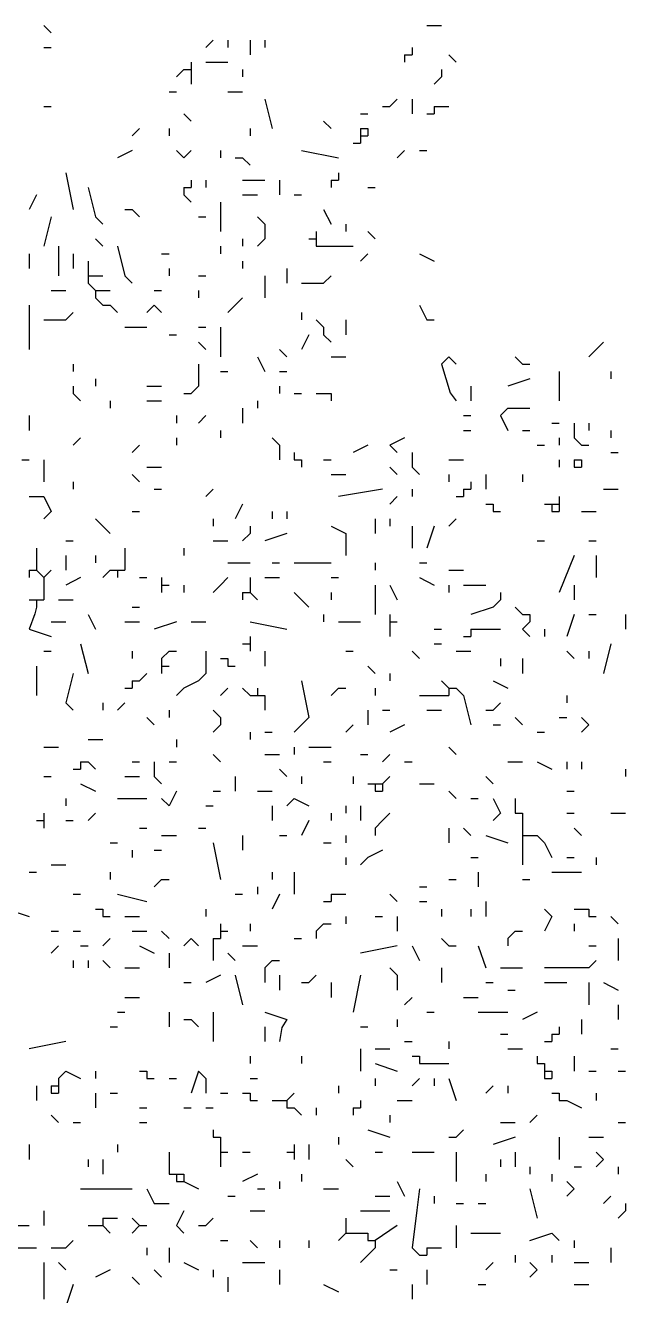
# Model space of a CAD drawing. Header units: inches. Extents: x 0 to 7.16, y 0 to 9.76.
# Drawn here: x 4.375 to 5.19, y 7.365 to 9.09 of the extents above; entities that cross this region are included whole.
import ezdxf

# ---------------------------------------------------------------- set-up
doc = ezdxf.new("R2010")
doc.units = ezdxf.units.IN
doc.header["$MEASUREMENT"] = 0

# ---------------------------------------------------------------- blocks, each defined once
blk = doc.blocks.new('drevoo')
at = {"linetype": 'Continuous'}
for points in [[(185.5502, -558.5201), (185.5602, -558.5301)], [(186.0702, -558.5201), (186.0902, -558.5201)], [(185.5502, -558.5501), (185.5602, -558.5501)], [(185.7802, -558.5401), (185.7702, -558.5501)], [(185.8002, -558.5401), (185.8002, -558.5501)], [(185.8302, -558.5401), (185.8302, -558.5601)], [(185.8502, -558.5401), (185.8502, -558.5501)], [(186.0502, -558.5501), (186.0502, -558.5601)], [(185.7502, -558.5701), (185.7502, -558.5801)], [(185.7702, -558.5701), (185.8002, -558.5701)], [(186.0402, -558.5601), (186.0402, -558.5701)], [(186.0402, -558.5601), (186.0502, -558.5601)], [(186.1002, -558.5601), (186.1102, -558.5701)], [(185.7402, -558.5801), (185.7302, -558.5901)], [(185.7402, -558.5801), (185.7502, -558.5801)], [(185.7502, -558.5801), (185.7502, -558.5901)], [(185.8202, -558.5801), (185.8202, -558.5901)], [(186.0902, -558.5801), (186.0902, -558.5901)], [(185.7502, -558.5901), (185.7502, -558.6001)], [(186.0902, -558.5901), (186.0802, -558.6001)], [(185.7202, -558.6101), (185.7302, -558.6101)], [(185.8002, -558.6101), (185.8202, -558.6101)], [(185.8502, -558.6201), (185.8602, -558.6601)], [(186.0302, -558.6201), (186.0202, -558.6301)], [(186.0502, -558.6201), (186.0502, -558.6401)], [(185.5502, -558.6301), (185.5602, -558.6301)], [(185.7402, -558.6401), (185.7502, -558.6501)], [(185.9802, -558.6401), (185.9902, -558.6401)], [(186.0102, -558.6301), (186.0202, -558.6301)], [(186.0702, -558.6401), (186.0802, -558.6401)], [(186.0802, -558.6301), (186.0802, -558.6401)], [(186.0802, -558.6301), (186.0902, -558.6301)], [(186.0902, -558.6301), (186.1002, -558.6301)], [(185.9302, -558.6501), (185.9402, -558.6601)], [(185.6802, -558.6601), (185.6702, -558.6701)], [(185.7202, -558.6601), (185.7202, -558.6701)], [(185.8302, -558.6601), (185.8302, -558.6701)], [(185.9802, -558.6601), (185.9802, -558.6701)], [(185.9802, -558.6601), (185.9902, -558.6601)], [(185.9802, -558.6701), (185.9802, -558.6801)], [(185.9802, -558.6701), (185.9902, -558.6701)], [(185.9902, -558.6601), (185.9902, -558.6701)], [(185.6702, -558.6901), (185.6502, -558.7001)], [(185.7302, -558.6901), (185.7402, -558.7001)], [(185.7502, -558.6901), (185.7402, -558.7001)], [(185.7902, -558.6901), (185.7902, -558.7001)], [(185.9002, -558.6901), (185.9502, -558.7001)], [(185.9702, -558.6801), (185.9802, -558.6801)], [(186.0402, -558.6901), (186.0302, -558.7001)], [(186.0602, -558.6901), (186.0702, -558.6901)], [(185.8102, -558.7001), (185.8202, -558.7001)], [(185.8202, -558.7001), (185.8302, -558.7101)], [(185.5802, -558.7201), (185.5902, -558.7701)], [(185.9502, -558.7201), (185.9502, -558.7301)], [(185.6102, -558.7401), (185.6202, -558.7801)], [(185.7402, -558.7401), (185.7402, -558.7501)], [(185.7402, -558.7401), (185.7502, -558.7401)], [(185.7502, -558.7301), (185.7502, -558.7401)], [(185.7702, -558.7301), (185.7702, -558.7401)], [(185.8202, -558.7301), (185.8502, -558.7301)], [(185.8702, -558.7301), (185.8702, -558.7501)], [(185.9402, -558.7301), (185.9402, -558.7401)], [(185.9402, -558.7301), (185.9502, -558.7301)], [(185.9902, -558.7401), (186.0002, -558.7401)], [(185.5402, -558.7501), (185.5302, -558.7701)], [(185.7402, -558.7501), (185.7502, -558.7601)], [(185.7902, -558.7601), (185.7902, -558.8001)], [(185.8202, -558.7501), (185.8402, -558.7501)], [(185.8902, -558.7501), (185.9002, -558.7501)], [(185.6602, -558.7701), (185.6702, -558.7701)], [(185.6702, -558.7701), (185.6802, -558.7801)], [(185.9302, -558.7701), (185.9402, -558.7901)], [(185.5602, -558.7801), (185.5502, -558.8201)], [(185.6202, -558.7801), (185.6302, -558.7901)], [(185.7602, -558.7801), (185.7702, -558.7801)], [(185.8402, -558.7801), (185.8502, -558.7901)], [(185.8502, -558.7901), (185.8502, -558.8101)], [(185.9602, -558.7901), (185.9602, -558.8001)], [(185.6202, -558.8101), (185.6302, -558.8201)], [(185.8202, -558.8101), (185.8202, -558.8201)], [(185.8502, -558.8101), (185.8402, -558.8201)], [(185.9102, -558.8101), (185.9202, -558.8101)], [(185.9202, -558.8001), (185.9202, -558.8101)], [(185.9202, -558.8101), (185.9202, -558.8201)], [(185.9902, -558.8001), (186.0002, -558.8101)], [(185.5302, -558.8301), (185.5302, -558.8501)], [(185.5702, -558.8201), (185.5702, -558.8601)], [(185.5902, -558.8301), (185.5902, -558.8501)], [(185.6502, -558.8201), (185.6602, -558.8601)], [(185.7102, -558.8301), (185.7202, -558.8301)], [(185.7902, -558.8201), (185.7902, -558.8301)], [(185.9202, -558.8201), (185.9302, -558.8201)], [(185.9302, -558.8201), (185.9702, -558.8201)], [(185.9902, -558.8301), (185.9802, -558.8401)], [(186.0602, -558.8301), (186.0802, -558.8401)], [(185.6102, -558.8401), (185.6102, -558.8501)], [(185.8202, -558.8401), (185.8202, -558.8501)], [(185.6102, -558.8501), (185.6102, -558.8601)], [(185.6102, -558.8601), (185.6102, -558.8701)], [(185.6102, -558.8601), (185.6202, -558.8601)], [(185.6202, -558.8601), (185.6302, -558.8601)], [(185.6602, -558.8601), (185.6702, -558.8701)], [(185.7202, -558.8501), (185.7202, -558.8601)], [(185.7602, -558.8601), (185.7702, -558.8601)], [(185.8502, -558.8601), (185.8502, -558.8901)], [(185.8802, -558.8501), (185.8802, -558.8701)], [(185.9402, -558.8601), (185.9302, -558.8701)], [(185.5602, -558.8801), (185.5802, -558.8801)], [(185.6102, -558.8701), (185.6202, -558.8801)], [(185.6202, -558.8801), (185.6202, -558.8901)], [(185.6202, -558.8801), (185.6302, -558.8801)], [(185.6302, -558.8801), (185.6402, -558.8801)], [(185.7002, -558.8801), (185.7102, -558.8801)], [(185.7602, -558.8801), (185.7602, -558.8901)], [(185.9002, -558.8701), (185.9302, -558.8701)], [(185.6202, -558.8901), (185.6302, -558.9001)], [(185.8202, -558.8901), (185.8002, -558.9101)], [(185.5302, -558.9001), (185.5302, -558.9601)], [(185.5902, -558.9101), (185.5802, -558.9201)], [(185.6302, -558.9001), (185.6402, -558.9001)], [(185.6402, -558.9001), (185.6502, -558.9101)], [(185.7002, -558.9001), (185.6902, -558.9101)], [(185.7002, -558.9001), (185.7102, -558.9101)], [(185.9002, -558.9101), (185.9002, -558.9201)], [(186.0602, -558.9001), (186.0702, -558.9201), (186.0802, -558.9201)], [(185.5502, -558.9201), (185.5802, -558.9201)], [(185.6602, -558.9301), (185.6902, -558.9301)], [(185.7602, -558.9301), (185.7702, -558.9301)], [(185.7902, -558.9301), (185.7902, -558.9701)], [(185.9202, -558.9201), (185.9302, -558.9301)], [(185.9302, -558.9301), (185.9302, -558.9401)], [(185.9602, -558.9201), (185.9602, -558.9401)], [(185.7202, -558.9401), (185.7302, -558.9401)], [(185.7602, -558.9501), (185.7702, -558.9601)], [(185.9102, -558.9401), (185.9002, -558.9601)], [(185.9302, -558.9401), (185.9402, -558.9501)], [(186.3102, -558.9501), (186.2902, -558.9701)], [(185.8702, -558.9601), (185.8802, -558.9701)], [(185.5902, -558.9801), (185.5902, -558.9901)], [(185.7602, -558.9801), (185.7602, -559.0101)], [(185.8402, -558.9701), (185.8502, -558.9901)], [(185.9402, -558.9701), (185.9602, -558.9701)], [(186.1102, -558.9801), (186.1002, -558.9701), (186.0902, -558.9801), (186.1022, -559.0191), (186.1102, -559.0301)], [(186.1902, -558.9701), (186.2002, -558.9801)], [(186.2002, -558.9801), (186.2102, -558.9801)], [(185.6202, -559.0001), (185.6202, -559.0101)], [(185.7902, -558.9901), (185.8002, -558.9901)], [(185.8702, -558.9901), (185.8802, -558.9901)], [(186.2102, -559.0001), (186.1802, -559.0101)], [(186.2502, -558.9901), (186.2502, -559.0301)], [(186.3202, -558.9901), (186.3202, -559.0001)], [(185.5902, -559.0101), (185.5902, -559.0201)], [(185.5902, -559.0201), (185.6002, -559.0301)], [(185.6902, -559.0101), (185.7102, -559.0101)], [(185.7402, -559.0201), (185.7502, -559.0201)], [(185.7602, -559.0101), (185.7502, -559.0201)], [(185.8702, -559.0101), (185.8702, -559.0201)], [(185.8902, -559.0201), (185.9002, -559.0201)], [(185.9202, -559.0201), (185.9302, -559.0201)], [(185.9302, -559.0201), (185.9402, -559.0201)], [(185.9402, -559.0201), (185.9402, -559.0301)], [(186.1302, -559.0101), (186.1302, -559.0301)], [(185.6402, -559.0301), (185.6402, -559.0401)], [(185.6902, -559.0301), (185.7102, -559.0301)], [(185.8402, -559.0301), (185.8402, -559.0401)], [(185.5302, -559.0501), (185.5302, -559.0701)], [(185.7302, -559.0501), (185.7302, -559.0601)], [(185.7702, -559.0501), (185.7602, -559.0601)], [(185.8202, -559.0401), (185.8202, -559.0601)], [(186.1202, -559.0501), (186.1302, -559.0501)], [(186.1802, -559.0401), (186.1702, -559.0501)], [(186.1702, -559.0501), (186.1802, -559.0701)], [(186.1802, -559.0401), (186.2102, -559.0401)], [(185.7902, -559.0701), (185.7902, -559.0801)], [(186.1202, -559.0701), (186.1302, -559.0701)], [(186.2002, -559.0701), (186.2102, -559.0701)], [(186.2402, -559.0601), (186.2502, -559.0601)], [(186.2702, -559.0601), (186.2702, -559.0801)], [(186.2902, -559.0601), (186.2902, -559.0701)], [(186.3202, -559.0701), (186.3202, -559.0801)], [(185.6002, -559.0801), (185.5902, -559.0901)], [(185.7302, -559.0801), (185.7302, -559.0901)], [(185.8602, -559.0801), (185.8702, -559.0901)], [(186.0402, -559.0801), (186.0202, -559.0901), (186.0302, -559.1001)], [(186.2502, -559.0801), (186.2502, -559.0901)], [(186.2702, -559.0801), (186.2802, -559.0901)], [(185.6802, -559.0901), (185.6702, -559.1001)], [(185.8702, -559.0901), (185.8702, -559.1101)], [(185.8902, -559.1001), (185.8902, -559.1101)], [(185.9902, -559.0901), (185.9702, -559.1001)], [(186.0502, -559.1001), (186.0502, -559.1201)], [(186.2202, -559.0901), (186.2302, -559.0901)], [(186.2802, -559.0901), (186.2902, -559.0901)], [(186.3202, -559.1001), (186.3302, -559.1001)], [(185.5202, -559.1101), (185.5302, -559.1101)], [(185.5502, -559.1101), (185.5502, -559.1401)], [(185.6902, -559.1201), (185.7102, -559.1201)], [(185.8902, -559.1101), (185.9002, -559.1101)], [(185.9002, -559.1101), (185.9002, -559.1201)], [(185.9302, -559.1101), (185.9402, -559.1101)], [(186.0202, -559.1201), (186.0302, -559.1301)], [(186.0502, -559.1201), (186.0602, -559.1301)], [(186.1002, -559.1101), (186.1202, -559.1101)], [(186.2502, -559.1101), (186.2502, -559.1201)], [(186.2702, -559.1101), (186.2702, -559.1201)], [(186.2702, -559.1101), (186.2802, -559.1101)], [(186.2702, -559.1201), (186.2802, -559.1201)], [(186.2802, -559.1101), (186.2802, -559.1201)], [(185.5902, -559.1401), (185.5902, -559.1501)], [(185.6702, -559.1301), (185.6802, -559.1401)], [(185.9402, -559.1301), (185.9602, -559.1301)], [(186.1002, -559.1301), (186.1002, -559.1401)], [(186.1302, -559.1401), (186.1302, -559.1501)], [(186.1502, -559.1301), (186.1502, -559.1501)], [(186.2002, -559.1301), (186.2002, -559.1401)], [(185.7002, -559.1501), (185.7102, -559.1501)], [(185.7802, -559.1501), (185.7702, -559.1601)], [(186.0102, -559.1501), (185.9502, -559.1601)], [(186.0502, -559.1501), (186.0502, -559.1601)], [(186.1202, -559.1501), (186.1202, -559.1601)], [(186.1202, -559.1501), (186.1302, -559.1501)], [(186.3102, -559.1501), (186.3302, -559.1501)], [(185.5302, -559.1601), (185.5502, -559.1601), (185.5602, -559.1801), (185.5502, -559.1901)], [(185.8202, -559.1701), (185.8102, -559.1901)], [(186.0302, -559.1601), (186.0202, -559.1701)], [(186.1102, -559.1601), (186.1202, -559.1601)], [(186.1502, -559.1701), (186.1602, -559.1701)], [(186.1602, -559.1701), (186.1602, -559.1801)], [(186.2302, -559.1701), (186.2402, -559.1701)], [(186.2402, -559.1701), (186.2402, -559.1801)], [(186.2402, -559.1701), (186.2502, -559.1701)], [(186.2502, -559.1601), (186.2502, -559.1701)], [(186.2502, -559.1701), (186.2502, -559.1801)], [(185.6202, -559.1901), (185.6302, -559.2001)], [(185.6702, -559.1801), (185.6802, -559.1801)], [(185.7802, -559.1901), (185.7802, -559.2001)], [(185.8602, -559.1801), (185.8602, -559.1901)], [(185.8802, -559.1801), (185.8802, -559.1901)], [(186.0002, -559.1901), (186.0002, -559.2101)], [(186.0202, -559.1901), (186.0202, -559.2001)], [(186.1102, -559.1901), (186.1002, -559.2001)], [(186.1602, -559.1801), (186.1702, -559.1801)], [(186.2402, -559.1801), (186.2502, -559.1801)], [(186.2802, -559.1801), (186.3002, -559.1801)], [(185.6302, -559.2001), (185.6402, -559.2101)], [(185.8302, -559.2101), (185.8202, -559.2201)], [(185.8302, -559.2001), (185.8302, -559.2101)], [(185.8802, -559.2101), (185.8502, -559.2201)], [(185.9402, -559.2001), (185.9602, -559.2101), (185.9602, -559.2401)], [(186.0502, -559.2001), (186.0502, -559.2301)], [(186.0802, -559.2001), (186.0702, -559.2301)], [(185.5802, -559.2201), (185.5902, -559.2201)], [(185.7802, -559.2201), (185.8002, -559.2201)], [(186.2202, -559.2201), (186.2302, -559.2201)], [(186.2902, -559.2201), (186.3002, -559.2201)], [(185.5402, -559.2301), (185.5402, -559.2501)], [(185.5802, -559.2401), (185.5802, -559.2601)], [(185.6202, -559.2401), (185.6202, -559.2501)], [(185.6602, -559.2301), (185.6602, -559.2501)], [(185.7402, -559.2301), (185.7402, -559.2401)], [(186.2702, -559.2401), (186.2502, -559.2901)], [(186.3002, -559.2401), (186.3002, -559.2701)], [(185.5302, -559.2601), (185.5302, -559.2701)], [(185.5302, -559.2601), (185.5402, -559.2601)], [(185.5402, -559.2501), (185.5402, -559.2601)], [(185.5402, -559.2601), (185.5502, -559.2701)], [(185.5602, -559.2601), (185.5502, -559.2701)], [(185.6402, -559.2601), (185.6302, -559.2701)], [(185.6402, -559.2601), (185.6502, -559.2601)], [(185.6502, -559.2601), (185.6502, -559.2701)], [(185.6502, -559.2601), (185.6602, -559.2601)], [(185.6602, -559.2501), (185.6602, -559.2601)], [(185.8002, -559.2501), (185.8302, -559.2501)], [(185.8602, -559.2501), (185.8702, -559.2501)], [(185.8902, -559.2501), (185.9402, -559.2501)], [(186.0002, -559.2501), (186.0002, -559.2601)], [(186.0602, -559.2501), (186.0702, -559.2501)], [(186.1002, -559.2601), (186.1202, -559.2601)], [(185.5502, -559.2701), (185.5502, -559.2901)], [(185.6002, -559.2701), (185.5802, -559.2801)], [(185.6802, -559.2701), (185.6902, -559.2701)], [(185.7102, -559.2701), (185.7102, -559.2801)], [(185.8002, -559.2701), (185.7902, -559.2801)], [(185.8302, -559.2701), (185.8302, -559.2801)], [(185.8502, -559.2701), (185.8702, -559.2701)], [(185.9402, -559.2701), (185.9502, -559.2701)], [(186.0602, -559.2701), (186.0802, -559.2801)], [(185.5502, -559.2901), (185.5502, -559.3001)], [(185.7102, -559.2801), (185.7102, -559.2901)], [(185.7102, -559.2801), (185.7202, -559.2801)], [(185.7402, -559.2801), (185.7402, -559.2901)], [(185.7902, -559.2801), (185.7802, -559.2901)], [(185.8202, -559.2901), (185.8202, -559.3001)], [(185.8202, -559.2901), (185.8302, -559.2901)], [(185.8302, -559.2801), (185.8302, -559.2901)], [(185.8302, -559.2901), (185.8402, -559.3001)], [(185.8902, -559.2901), (185.9002, -559.3001)], [(185.9402, -559.2901), (185.9402, -559.3001)], [(186.0002, -559.2801), (186.0002, -559.3201)], [(186.0202, -559.2801), (186.0302, -559.3001)], [(186.1002, -559.2801), (186.1002, -559.2901)], [(186.1202, -559.2801), (186.1502, -559.2801)], [(186.1702, -559.2901), (186.1702, -559.3001)], [(186.2702, -559.2801), (186.2702, -559.3001)], [(185.5302, -559.3001), (185.5402, -559.3001)], [(185.5402, -559.3101), (185.5382, -559.3191), (185.5302, -559.3401), (185.5602, -559.3501)], [(185.5402, -559.3001), (185.5402, -559.3101)], [(185.5402, -559.3001), (185.5502, -559.3001)], [(185.5702, -559.3001), (185.5902, -559.3001)], [(185.6702, -559.3101), (185.6802, -559.3101)], [(185.9002, -559.3001), (185.9102, -559.3101)], [(186.1602, -559.3101), (186.1302, -559.3201)], [(186.1702, -559.3001), (186.1602, -559.3101)], [(186.1902, -559.3101), (186.2002, -559.3201)], [(185.5602, -559.3301), (185.5802, -559.3301)], [(185.6102, -559.3201), (185.6202, -559.3401)], [(185.6602, -559.3301), (185.6802, -559.3301)], [(185.7302, -559.3301), (185.7002, -559.3401)], [(185.7502, -559.3301), (185.7702, -559.3301)], [(185.8302, -559.3301), (185.8802, -559.3401)], [(185.9302, -559.3201), (185.9302, -559.3301)], [(185.9502, -559.3301), (185.9802, -559.3301)], [(186.0202, -559.3201), (186.0202, -559.3301)], [(186.0202, -559.3301), (186.0202, -559.3401)], [(186.0202, -559.3301), (186.0302, -559.3301)], [(186.2002, -559.3201), (186.2102, -559.3201)], [(186.2102, -559.3301), (186.2002, -559.3401)], [(186.2102, -559.3201), (186.2102, -559.3301)], [(186.2702, -559.3201), (186.2602, -559.3501)], [(186.2902, -559.3201), (186.3002, -559.3201)], [(186.3402, -559.3201), (186.3402, -559.3401)], [(186.0202, -559.3401), (186.0202, -559.3501)], [(186.0802, -559.3401), (186.0902, -559.3401)], [(186.1302, -559.3401), (186.1302, -559.3501)], [(186.1302, -559.3401), (186.1402, -559.3401)], [(186.1402, -559.3401), (186.1702, -559.3401)], [(186.2002, -559.3401), (186.2102, -559.3501)], [(186.2302, -559.3401), (186.2302, -559.3501)], [(185.6002, -559.3601), (185.6102, -559.4001)], [(185.8202, -559.3601), (185.8302, -559.3601)], [(185.8302, -559.3501), (185.8302, -559.3601)], [(185.8302, -559.3601), (185.8302, -559.3701)], [(186.0802, -559.3601), (186.0902, -559.3601)], [(186.1202, -559.3501), (186.1302, -559.3501)], [(186.3202, -559.3601), (186.3102, -559.4001)], [(185.5502, -559.3701), (185.5602, -559.3701)], [(185.6702, -559.3701), (185.6702, -559.3801)], [(185.7202, -559.3701), (185.7102, -559.3801)], [(185.7102, -559.3801), (185.7102, -559.3901)], [(185.7202, -559.3701), (185.7302, -559.3701)], [(185.7702, -559.3701), (185.7702, -559.4001)], [(185.7902, -559.3801), (185.8002, -559.3801)], [(185.8002, -559.3801), (185.8002, -559.3901)], [(185.8502, -559.3701), (185.8502, -559.3901)], [(185.9602, -559.3701), (185.9702, -559.3701)], [(186.0502, -559.3701), (186.0602, -559.3801)], [(186.1102, -559.3701), (186.1302, -559.3701)], [(186.1702, -559.3801), (186.1702, -559.3901)], [(186.2002, -559.3801), (186.2002, -559.4001)], [(186.2602, -559.3701), (186.2702, -559.3801)], [(186.2902, -559.3701), (186.2902, -559.3801)], [(185.5402, -559.3901), (185.5402, -559.4301)], [(185.5902, -559.4001), (185.5802, -559.4401)], [(185.6902, -559.4001), (185.6802, -559.4101)], [(185.7102, -559.3901), (185.7102, -559.4001)], [(185.7102, -559.3901), (185.7202, -559.3901)], [(185.7702, -559.4001), (185.7602, -559.4101)], [(185.8002, -559.3901), (185.8102, -559.3901)], [(185.9902, -559.3901), (186.0002, -559.4001)], [(186.0202, -559.4001), (186.0202, -559.4101)], [(185.6702, -559.4101), (185.6702, -559.4201)], [(185.6702, -559.4101), (185.6802, -559.4101)], [(185.7602, -559.4101), (185.7402, -559.4201)], [(185.9002, -559.4101), (185.9102, -559.4601), (185.8902, -559.4801)], [(186.0902, -559.4101), (186.1002, -559.4201)], [(186.1602, -559.4101), (186.1802, -559.4201)], [(185.6602, -559.4201), (185.6702, -559.4201)], [(185.7402, -559.4201), (185.7302, -559.4301)], [(185.8002, -559.4201), (185.7902, -559.4301)], [(185.8202, -559.4201), (185.8302, -559.4301)], [(185.8302, -559.4301), (185.8402, -559.4301)], [(185.8402, -559.4201), (185.8402, -559.4301)], [(185.8402, -559.4301), (185.8502, -559.4301)], [(185.8502, -559.4301), (185.8502, -559.4401)], [(185.9502, -559.4201), (185.9402, -559.4301)], [(185.9502, -559.4201), (185.9602, -559.4201)], [(186.0002, -559.4201), (186.0002, -559.4301)], [(186.0602, -559.4301), (186.0902, -559.4301)], [(186.0902, -559.4301), (186.1002, -559.4301)], [(186.1002, -559.4201), (186.1002, -559.4301)], [(186.1002, -559.4201), (186.1102, -559.4201)], [(186.1102, -559.4201), (186.1202, -559.4301)], [(186.1202, -559.4301), (186.1302, -559.4701)], [(186.2602, -559.4301), (186.2602, -559.4401)], [(185.5802, -559.4401), (185.5902, -559.4501)], [(185.6302, -559.4401), (185.6302, -559.4501)], [(185.6602, -559.4401), (185.6502, -559.4501)], [(185.7202, -559.4501), (185.7202, -559.4601)], [(185.7802, -559.4501), (185.7902, -559.4601)], [(185.8502, -559.4401), (185.8502, -559.4501)], [(185.9902, -559.4501), (185.9902, -559.4701)], [(186.0102, -559.4501), (186.0202, -559.4501)], [(186.0702, -559.4501), (186.0902, -559.4501)], [(186.1502, -559.4501), (186.1602, -559.4501)], [(186.1702, -559.4401), (186.1602, -559.4501)], [(185.6902, -559.4601), (185.7002, -559.4701)], [(185.7902, -559.4601), (185.7902, -559.4701)], [(186.1902, -559.4601), (186.2002, -559.4701)], [(186.2502, -559.4601), (186.2602, -559.4601)], [(186.2802, -559.4601), (186.2902, -559.4701), (186.2802, -559.4801)], [(185.7902, -559.4701), (185.7802, -559.4801)], [(185.8302, -559.4801), (185.8302, -559.4901)], [(185.8502, -559.4801), (185.8602, -559.4801)], [(185.9702, -559.4701), (185.9602, -559.4801)], [(186.0402, -559.4701), (186.0202, -559.4801)], [(186.1602, -559.4701), (186.1702, -559.4701)], [(186.2202, -559.4801), (186.2302, -559.4801)], [(185.5502, -559.5001), (185.5702, -559.5001)], [(185.6102, -559.4901), (185.6302, -559.4901)], [(185.7302, -559.4901), (185.7302, -559.5001)], [(185.8902, -559.5001), (185.8902, -559.5101)], [(185.9102, -559.5001), (185.9402, -559.5001)], [(186.1002, -559.5001), (186.1102, -559.5101)], [(185.6002, -559.5201), (185.6002, -559.5301)], [(185.6002, -559.5201), (185.6102, -559.5201)], [(185.6102, -559.5201), (185.6202, -559.5301)], [(185.6702, -559.5201), (185.6802, -559.5201)], [(185.7002, -559.5201), (185.7002, -559.5401)], [(185.7202, -559.5201), (185.7302, -559.5201)], [(185.7802, -559.5101), (185.7902, -559.5201)], [(185.8502, -559.5101), (185.8702, -559.5101)], [(185.9302, -559.5201), (185.9402, -559.5201)], [(185.9802, -559.5101), (185.9902, -559.5101)], [(186.0202, -559.5101), (186.0102, -559.5201)], [(186.0402, -559.5201), (186.0502, -559.5201)], [(186.1802, -559.5201), (186.2002, -559.5201)], [(186.2202, -559.5201), (186.2402, -559.5301)], [(186.2602, -559.5201), (186.2602, -559.5301)], [(186.2802, -559.5201), (186.2802, -559.5301)], [(185.5902, -559.5301), (185.6002, -559.5301)], [(185.8702, -559.5301), (185.8802, -559.5401)], [(186.3402, -559.5301), (186.3402, -559.5401)], [(185.5502, -559.5401), (185.5602, -559.5401)], [(185.6002, -559.5501), (185.6202, -559.5601)], [(185.6602, -559.5401), (185.6802, -559.5401)], [(185.7002, -559.5401), (185.7102, -559.5501)], [(185.8102, -559.5401), (185.8102, -559.5601)], [(185.9002, -559.5401), (185.9002, -559.5501)], [(185.9702, -559.5401), (185.9702, -559.5501)], [(185.9902, -559.5501), (186.0002, -559.5501)], [(186.0002, -559.5501), (186.0002, -559.5601)], [(186.0002, -559.5501), (186.0102, -559.5501)], [(186.0202, -559.5401), (186.0102, -559.5501)], [(186.0102, -559.5501), (186.0102, -559.5601)], [(186.0602, -559.5501), (186.0802, -559.5501)], [(186.1502, -559.5401), (186.1602, -559.5501)], [(185.5802, -559.5701), (185.5802, -559.5801)], [(185.6502, -559.5701), (185.6902, -559.5701)], [(185.7302, -559.5601), (185.7202, -559.5801), (185.7102, -559.5701)], [(185.7802, -559.5601), (185.7902, -559.5601)], [(185.8402, -559.5601), (185.8602, -559.5601)], [(185.8902, -559.5701), (185.8802, -559.5801)], [(185.8902, -559.5701), (185.9102, -559.5801)], [(186.0002, -559.5601), (186.0102, -559.5601)], [(186.1002, -559.5601), (186.1102, -559.5701)], [(186.1302, -559.5701), (186.1402, -559.5701)], [(186.1602, -559.5701), (186.1702, -559.5901)], [(186.1902, -559.5701), (186.1902, -559.5801)], [(186.2602, -559.5601), (186.2702, -559.5601)], [(185.7702, -559.5801), (185.7802, -559.5801)], [(185.8602, -559.5801), (185.8602, -559.6001)], [(185.9602, -559.5801), (185.9602, -559.5901)], [(185.9802, -559.5801), (185.9802, -559.6001)], [(186.1902, -559.5801), (186.1902, -559.5901)], [(185.5402, -559.6001), (185.5502, -559.6001)], [(185.5502, -559.5901), (185.5502, -559.6001)], [(185.5502, -559.6001), (185.5502, -559.6101)], [(185.5802, -559.6001), (185.5902, -559.6001)], [(185.6202, -559.5901), (185.6102, -559.6001)], [(185.9102, -559.6001), (185.9002, -559.6201)], [(185.9402, -559.5901), (185.9402, -559.6001)], [(186.0102, -559.6001), (186.0002, -559.6101)], [(186.0202, -559.5901), (186.0102, -559.6001)], [(186.1702, -559.5901), (186.1602, -559.6001)], [(186.1902, -559.5901), (186.2002, -559.5901)], [(186.2002, -559.5901), (186.2002, -559.6001)], [(186.2002, -559.6001), (186.2002, -559.6101)], [(186.2602, -559.5901), (186.2702, -559.5901)], [(186.3202, -559.5901), (186.3402, -559.5901)], [(185.6802, -559.6101), (185.6902, -559.6101)], [(185.7102, -559.6201), (185.7302, -559.6201)], [(185.7602, -559.6101), (185.7702, -559.6101)], [(185.8202, -559.6201), (185.8202, -559.6401)], [(185.8702, -559.6201), (185.8802, -559.6201)], [(185.9602, -559.6201), (185.9602, -559.6301)], [(186.0002, -559.6101), (186.0002, -559.6201)], [(186.1002, -559.6101), (186.1002, -559.6301)], [(186.1202, -559.6101), (186.1302, -559.6201)], [(186.1502, -559.6201), (186.1802, -559.6301)], [(186.2002, -559.6101), (186.2002, -559.6201)], [(186.2002, -559.6201), (186.2002, -559.6301)], [(186.2002, -559.6201), (186.2102, -559.6201)], [(186.2102, -559.6201), (186.2202, -559.6201)], [(186.2202, -559.6201), (186.2302, -559.6301)], [(186.2702, -559.6101), (186.2802, -559.6201)], [(185.6402, -559.6301), (185.6502, -559.6301)], [(185.6702, -559.6401), (185.6702, -559.6501)], [(185.7002, -559.6401), (185.7102, -559.6401)], [(185.7802, -559.6301), (185.7902, -559.6801)], [(185.9302, -559.6301), (185.9402, -559.6301)], [(186.0102, -559.6401), (185.9902, -559.6501)], [(186.2002, -559.6301), (186.2002, -559.6601)], [(186.2302, -559.6301), (186.2402, -559.6501)], [(185.9602, -559.6501), (185.9602, -559.6601)], [(185.9902, -559.6501), (185.9802, -559.6601)], [(186.1302, -559.6501), (186.1402, -559.6501)], [(186.2602, -559.6501), (186.2702, -559.6501)], [(186.3002, -559.6501), (186.3002, -559.6601)], [(185.5302, -559.6701), (185.5402, -559.6701)], [(185.5602, -559.6601), (185.5802, -559.6601)], [(185.6402, -559.6701), (185.6402, -559.6801)], [(185.8602, -559.6701), (185.8602, -559.6801)], [(185.8902, -559.6701), (185.8902, -559.7001)], [(186.1402, -559.6701), (186.1402, -559.6901)], [(186.2402, -559.6701), (186.2802, -559.6701)], [(185.7102, -559.6801), (185.7002, -559.6901)], [(185.7102, -559.6801), (185.7202, -559.6801)], [(185.8402, -559.6901), (185.8402, -559.7001)], [(186.0602, -559.6901), (186.0702, -559.6901)], [(186.1002, -559.6801), (186.1102, -559.6801)], [(186.2002, -559.6801), (186.2102, -559.6801)], [(185.5902, -559.7001), (185.6002, -559.7001)], [(185.6502, -559.7001), (185.6902, -559.7101)], [(185.8102, -559.7001), (185.8202, -559.7001)], [(185.8702, -559.7001), (185.8602, -559.7201)], [(185.9302, -559.7101), (185.9402, -559.7101)], [(185.9402, -559.7001), (185.9402, -559.7101)], [(185.9402, -559.7001), (185.9502, -559.7001)], [(185.9502, -559.7001), (185.9602, -559.7001)], [(186.0202, -559.7001), (186.0302, -559.7101)], [(186.0602, -559.7101), (186.0702, -559.7101)], [(186.1502, -559.7101), (186.1502, -559.7301)], [(185.5002, -559.7201), (185.5302, -559.7301)], [(185.6202, -559.7201), (185.6302, -559.7201)], [(185.6302, -559.7201), (185.6302, -559.7301)], [(185.7702, -559.7201), (185.7702, -559.7301)], [(186.0902, -559.7201), (186.0902, -559.7301)], [(186.1302, -559.7201), (186.1302, -559.7301)], [(186.2302, -559.7201), (186.2402, -559.7301)], [(186.2702, -559.7201), (186.2802, -559.7201)], [(186.2802, -559.7201), (186.2902, -559.7201)], [(186.2902, -559.7201), (186.2902, -559.7301)], [(185.6302, -559.7301), (185.6402, -559.7301)], [(185.6602, -559.7301), (185.6802, -559.7301)], [(185.7902, -559.7401), (185.7902, -559.7501)], [(185.8302, -559.7401), (185.8302, -559.7501)], [(185.9302, -559.7401), (185.9202, -559.7501)], [(185.9302, -559.7401), (185.9402, -559.7401)], [(185.9602, -559.7301), (185.9602, -559.7401)], [(186.0002, -559.7301), (186.0102, -559.7301)], [(186.0302, -559.7301), (186.0302, -559.7501)], [(186.2402, -559.7301), (186.2302, -559.7501)], [(186.2702, -559.7401), (186.2702, -559.7501)], [(186.2902, -559.7301), (186.3002, -559.7301)], [(186.3202, -559.7301), (186.3302, -559.7401)], [(185.5602, -559.7501), (185.5702, -559.7501)], [(185.5902, -559.7501), (185.6002, -559.7501)], [(185.6402, -559.7601), (185.6302, -559.7701)], [(185.6702, -559.7501), (185.6902, -559.7501)], [(185.7102, -559.7501), (185.7202, -559.7601)], [(185.7402, -559.7701), (185.7502, -559.7601), (185.7602, -559.7701)], [(185.7802, -559.7601), (185.7802, -559.7701)], [(185.7802, -559.7601), (185.7902, -559.7601)], [(185.7902, -559.7501), (185.7902, -559.7601)], [(185.7902, -559.7501), (185.8002, -559.7501)], [(185.8902, -559.7601), (185.9002, -559.7601)], [(185.9202, -559.7501), (185.9202, -559.7601)], [(186.0902, -559.7601), (186.1002, -559.7701)], [(186.1902, -559.7501), (186.1802, -559.7601)], [(186.1802, -559.7601), (186.1802, -559.7701)], [(186.1902, -559.7501), (186.2002, -559.7501)], [(186.3302, -559.7601), (186.3302, -559.7901)], [(185.5702, -559.7701), (185.5602, -559.7801)], [(185.6002, -559.7701), (185.6102, -559.7701)], [(185.6802, -559.7701), (185.7002, -559.7801)], [(185.7802, -559.7701), (185.7802, -559.7901)], [(185.8202, -559.7701), (185.8402, -559.7701)], [(186.0302, -559.7701), (185.9802, -559.7801)], [(186.0502, -559.7701), (186.0602, -559.7901)], [(186.1002, -559.7701), (186.1102, -559.7701)], [(186.1402, -559.7701), (186.1502, -559.8001)], [(186.2902, -559.7701), (186.3002, -559.7701)], [(185.5902, -559.7901), (185.5902, -559.8001)], [(185.6102, -559.7901), (185.6102, -559.8001)], [(185.6302, -559.7901), (185.6402, -559.8001)], [(185.7202, -559.7801), (185.7202, -559.8001)], [(185.8002, -559.7801), (185.8102, -559.7901)], [(185.8602, -559.7901), (185.8502, -559.8001)], [(185.8602, -559.7901), (185.8702, -559.7901)], [(186.3002, -559.7901), (186.2902, -559.8001), (186.2302, -559.8001)], [(185.6602, -559.8001), (185.6802, -559.8001)], [(185.7902, -559.8101), (185.7702, -559.8201)], [(185.8102, -559.8101), (185.8202, -559.8501)], [(185.8502, -559.8001), (185.8502, -559.8201)], [(185.8702, -559.8101), (185.8702, -559.8301)], [(185.9202, -559.8101), (185.9102, -559.8201)], [(185.9802, -559.8101), (185.9702, -559.8601)], [(186.0202, -559.8001), (186.0302, -559.8101)], [(186.0302, -559.8101), (186.0302, -559.8301)], [(186.0902, -559.8001), (186.0902, -559.8201)], [(186.1702, -559.8001), (186.2002, -559.8001)], [(185.7402, -559.8201), (185.7502, -559.8201)], [(185.9002, -559.8201), (185.9102, -559.8201)], [(185.9402, -559.8201), (185.9402, -559.8401)], [(186.1502, -559.8201), (186.1602, -559.8201)], [(186.1802, -559.8301), (186.1902, -559.8301)], [(186.2302, -559.8201), (186.2602, -559.8201)], [(186.2902, -559.8201), (186.2902, -559.8501)], [(186.3102, -559.8201), (186.3302, -559.8301)], [(185.6602, -559.8401), (185.6802, -559.8401)], [(186.0502, -559.8401), (186.0402, -559.8501)], [(186.1202, -559.8401), (186.1402, -559.8401)], [(185.6502, -559.8601), (185.6602, -559.8601)], [(185.7202, -559.8601), (185.7202, -559.8801)], [(185.7802, -559.8601), (185.7802, -559.9001)], [(185.8502, -559.8601), (185.8802, -559.8701), (185.8732, -559.8811), (185.8702, -559.9001)], [(186.0702, -559.8601), (186.0802, -559.8601)], [(186.1402, -559.8601), (186.1802, -559.8601)], [(186.2202, -559.8601), (186.2002, -559.8701)], [(186.3302, -559.8501), (186.3302, -559.8701)], [(185.6402, -559.8801), (185.6502, -559.8801)], [(185.7402, -559.8701), (185.7502, -559.8701)], [(185.7502, -559.8701), (185.7602, -559.8801)], [(185.8502, -559.8801), (185.8502, -559.9001)], [(185.9802, -559.8801), (185.9902, -559.8801)], [(186.0302, -559.8701), (186.0302, -559.8801)], [(186.2502, -559.8801), (186.2502, -559.8901)], [(186.2802, -559.8701), (186.2802, -559.8901)], [(185.5802, -559.9001), (185.5302, -559.9101)], [(186.0402, -559.9001), (186.0502, -559.9001)], [(186.1002, -559.9001), (186.1002, -559.9101)], [(186.1702, -559.8901), (186.1802, -559.8901)], [(186.2302, -559.9001), (186.2402, -559.9001)], [(186.2402, -559.8901), (186.2402, -559.9001)], [(186.2402, -559.8901), (186.2502, -559.8901)], [(185.9802, -559.9101), (185.9802, -559.9401)], [(186.0002, -559.9101), (186.0202, -559.9101)], [(186.1802, -559.9101), (186.2002, -559.9101)], [(186.3202, -559.9101), (186.3302, -559.9101)], [(185.8302, -559.9201), (185.8302, -559.9301)], [(185.9002, -559.9201), (185.9002, -559.9301)], [(186.0002, -559.9301), (186.0302, -559.9401)], [(186.0502, -559.9201), (186.0602, -559.9201)], [(186.0602, -559.9201), (186.0602, -559.9301)], [(186.0602, -559.9301), (186.0702, -559.9301)], [(186.0702, -559.9301), (186.1002, -559.9301)], [(186.2202, -559.9201), (186.2202, -559.9301)], [(186.2202, -559.9301), (186.2302, -559.9301)], [(186.2302, -559.9301), (186.2302, -559.9401)], [(186.2702, -559.9201), (186.2702, -559.9401)], [(185.5802, -559.9401), (185.5702, -559.9501)], [(185.5702, -559.9501), (185.5702, -559.9601)], [(185.5802, -559.9401), (185.6002, -559.9501)], [(185.6202, -559.9401), (185.6202, -559.9501)], [(185.6802, -559.9401), (185.6902, -559.9401)], [(185.6902, -559.9401), (185.6902, -559.9501)], [(185.6902, -559.9501), (185.7002, -559.9501)], [(185.7202, -559.9501), (185.7302, -559.9501)], [(185.7602, -559.9401), (185.7502, -559.9701)], [(185.7602, -559.9401), (185.7702, -559.9501)], [(185.7702, -559.9501), (185.7702, -559.9701)], [(185.8302, -559.9501), (185.8402, -559.9501)], [(186.0002, -559.9501), (186.0002, -559.9601)], [(186.0602, -559.9501), (186.0502, -559.9601)], [(186.0802, -559.9501), (186.0802, -559.9601)], [(186.1002, -559.9501), (186.1102, -559.9801)], [(186.2302, -559.9401), (186.2302, -559.9501)], [(186.2302, -559.9401), (186.2402, -559.9401)], [(186.2302, -559.9501), (186.2402, -559.9501)], [(186.2402, -559.9401), (186.2402, -559.9501)], [(186.2902, -559.9401), (186.3002, -559.9401)], [(186.3302, -559.9401), (186.3402, -559.9401)], [(185.5402, -559.9601), (185.5402, -559.9801)], [(185.5602, -559.9601), (185.5602, -559.9701)], [(185.5602, -559.9601), (185.5702, -559.9601)], [(185.5702, -559.9601), (185.5702, -559.9701)], [(185.9502, -559.9601), (185.9502, -559.9701)], [(186.1602, -559.9601), (186.1502, -559.9701)], [(186.1802, -559.9601), (186.1802, -559.9701)], [(185.5602, -559.9701), (185.5702, -559.9701)], [(185.6202, -559.9701), (185.6202, -559.9901)], [(185.6402, -559.9701), (185.6502, -559.9701)], [(185.7902, -559.9701), (185.8002, -559.9701)], [(185.8202, -559.9701), (185.8302, -559.9701)], [(185.8302, -559.9701), (185.8302, -559.9801)], [(185.8302, -559.9801), (185.8402, -559.9801)], [(185.8602, -559.9801), (185.8702, -559.9801)], [(185.8702, -559.9801), (185.8802, -559.9801)], [(185.8902, -559.9701), (185.8802, -559.9801)], [(185.8802, -559.9801), (185.8802, -559.9901)], [(185.9802, -559.9801), (185.9802, -559.9901)], [(186.0302, -559.9801), (186.0502, -559.9801)], [(186.2402, -559.9701), (186.2502, -559.9701)], [(186.2502, -559.9701), (186.2502, -559.9801)], [(186.2502, -559.9801), (186.2602, -559.9801)], [(186.2602, -559.9801), (186.2802, -559.9901)], [(186.3002, -559.9701), (186.3002, -559.9801)], [(185.5602, -560.0001), (185.5702, -560.0101)], [(185.6802, -559.9901), (185.6902, -559.9901)], [(185.7402, -559.9901), (185.7502, -559.9901)], [(185.7702, -559.9901), (185.7802, -559.9901)], [(185.8802, -559.9901), (185.8902, -559.9901)], [(185.8902, -559.9901), (185.9002, -560.0001)], [(185.9202, -559.9901), (185.9202, -560.0001)], [(185.9702, -559.9901), (185.9702, -560.0001)], [(185.9702, -559.9901), (185.9802, -559.9901)], [(186.0202, -560.0001), (186.0202, -560.0101)], [(186.2202, -560.0001), (186.2102, -560.0101)], [(185.5902, -560.0101), (185.6002, -560.0101)], [(185.6802, -560.0101), (185.6902, -560.0101)], [(185.7802, -560.0201), (185.7802, -560.0301)], [(185.9902, -560.0201), (186.0202, -560.0301)], [(186.1202, -560.0201), (186.1102, -560.0301)], [(186.1702, -560.0101), (186.1902, -560.0101)], [(186.3302, -560.0101), (186.3402, -560.0101)], [(185.7802, -560.0301), (185.7902, -560.0301)], [(185.7902, -560.0301), (185.7902, -560.0401)], [(185.9502, -560.0301), (185.9502, -560.0401)], [(186.1002, -560.0301), (186.1102, -560.0301)], [(186.1902, -560.0301), (186.1602, -560.0401)], [(186.2502, -560.0301), (186.2502, -560.0601)], [(186.2902, -560.0301), (186.3102, -560.0301)], [(185.5302, -560.0401), (185.5302, -560.0601)], [(185.6502, -560.0401), (185.6502, -560.0501)], [(185.7202, -560.0501), (185.7202, -560.0701)], [(185.7902, -560.0401), (185.7902, -560.0501)], [(185.7902, -560.0501), (185.7902, -560.0601)], [(185.7902, -560.0501), (185.8002, -560.0501)], [(185.8202, -560.0501), (185.8302, -560.0501)], [(185.8802, -560.0501), (185.8902, -560.0501)], [(185.8902, -560.0401), (185.8902, -560.0501)], [(185.8902, -560.0501), (185.8902, -560.0601)], [(185.9102, -560.0401), (185.9102, -560.0601)], [(186.0002, -560.0501), (186.0102, -560.0501)], [(186.0502, -560.0501), (186.0802, -560.0501)], [(186.1102, -560.0501), (186.1102, -560.0901)], [(186.1902, -560.0501), (186.1902, -560.0701)], [(186.3002, -560.0501), (186.3102, -560.0601)], [(185.6102, -560.0601), (185.6102, -560.0701)], [(185.6302, -560.0601), (185.6302, -560.0801)], [(185.7202, -560.0701), (185.7202, -560.0801)], [(185.7902, -560.0601), (185.7902, -560.0701)], [(185.9602, -560.0601), (185.9702, -560.0701)], [(186.1702, -560.0601), (186.1702, -560.0701)], [(186.2102, -560.0701), (186.2102, -560.0801)], [(186.2702, -560.0701), (186.2802, -560.0701)], [(186.3102, -560.0601), (186.3002, -560.0701)], [(186.3302, -560.0701), (186.3302, -560.0801)], [(185.7202, -560.0801), (185.7302, -560.0801)], [(185.7302, -560.0801), (185.7302, -560.0901)], [(185.7302, -560.0801), (185.7402, -560.0801)], [(185.7302, -560.0901), (185.7402, -560.0901)], [(185.7402, -560.0801), (185.7402, -560.0901)], [(185.7402, -560.0901), (185.7602, -560.1001)], [(185.8402, -560.0801), (185.8202, -560.0901)], [(185.8702, -560.0901), (185.8702, -560.1001)], [(185.9002, -560.0801), (185.9002, -560.0901)], [(186.0302, -560.0901), (186.0402, -560.1101)], [(186.1502, -560.0801), (186.1502, -560.0901)], [(186.2402, -560.0801), (186.2402, -560.0901)], [(186.2602, -560.0901), (186.2702, -560.1001)], [(185.6002, -560.1001), (185.6702, -560.1001)], [(185.6902, -560.1001), (185.7002, -560.1201), (185.7202, -560.1201)], [(185.8402, -560.1001), (185.8502, -560.1001)], [(185.9302, -560.1001), (185.9502, -560.1001)], [(186.0602, -560.1001), (186.0567, -560.1292), (186.0502, -560.1801), (186.0602, -560.1901)], [(186.2102, -560.1001), (186.2202, -560.1401)], [(186.2702, -560.1001), (186.2602, -560.1101)], [(185.8002, -560.1101), (185.8102, -560.1101)], [(186.0002, -560.1101), (186.0202, -560.1101)], [(186.0802, -560.1101), (186.0802, -560.1201)], [(186.1102, -560.1201), (186.1202, -560.1201)], [(186.1402, -560.1201), (186.1502, -560.1201)], [(186.3202, -560.1101), (186.3102, -560.1201)], [(186.3402, -560.1201), (186.3402, -560.1301)], [(185.5502, -560.1301), (185.5502, -560.1501)], [(185.6302, -560.1401), (185.6302, -560.1501)], [(185.6302, -560.1401), (185.6402, -560.1401)], [(185.6402, -560.1401), (185.6502, -560.1401)], [(185.6702, -560.1401), (185.6802, -560.1501)], [(185.7402, -560.1301), (185.7302, -560.1501)], [(185.7802, -560.1401), (185.7702, -560.1501)], [(185.8302, -560.1301), (185.8502, -560.1301)], [(185.9602, -560.1401), (185.9602, -560.1501)], [(185.9802, -560.1301), (186.0202, -560.1301)], [(186.3402, -560.1301), (186.3302, -560.1401)], [(185.5002, -560.1501), (185.5302, -560.1501)], [(185.6102, -560.1501), (185.6202, -560.1501)], [(185.6202, -560.1501), (185.6302, -560.1501)], [(185.6302, -560.1501), (185.6402, -560.1601)], [(185.6802, -560.1501), (185.6702, -560.1601)], [(185.6802, -560.1501), (185.6902, -560.1501)], [(185.7302, -560.1501), (185.7402, -560.1601)], [(185.7602, -560.1501), (185.7702, -560.1501)], [(185.9602, -560.1501), (185.9602, -560.1601)], [(186.0302, -560.1501), (186.0002, -560.1701)], [(186.1102, -560.1501), (186.1102, -560.1801)], [(185.5902, -560.1701), (185.5802, -560.1801)], [(185.7902, -560.1701), (185.8002, -560.1701)], [(185.8302, -560.1701), (185.8402, -560.1801)], [(185.8702, -560.1701), (185.8702, -560.1801)], [(185.9102, -560.1701), (185.9102, -560.1801)], [(185.9602, -560.1601), (185.9502, -560.1701)], [(185.9602, -560.1601), (185.9702, -560.1601)], [(185.9702, -560.1601), (185.9802, -560.1601)], [(185.9802, -560.1601), (185.9902, -560.1601)], [(185.9902, -560.1601), (185.9902, -560.1701)], [(185.9902, -560.1701), (186.0002, -560.1701)], [(186.0002, -560.1701), (186.0002, -560.1801)], [(186.1302, -560.1601), (186.1702, -560.1601)], [(186.2102, -560.1701), (186.2402, -560.1601), (186.2502, -560.1701)], [(186.2702, -560.1701), (186.2702, -560.1801)], [(185.5102, -560.1801), (185.5402, -560.1801)], [(185.5602, -560.1801), (185.5802, -560.1801)], [(185.6902, -560.1801), (185.6902, -560.1901)], [(185.7202, -560.1801), (185.7202, -560.2001)], [(185.9902, -560.1901), (185.9802, -560.2001)], [(186.0002, -560.1801), (185.9902, -560.1901)], [(186.0602, -560.1901), (186.0702, -560.1901)], [(186.0702, -560.1801), (186.0702, -560.1901)], [(186.0702, -560.1801), (186.0802, -560.1801)], [(186.0802, -560.1801), (186.0902, -560.1801)], [(186.1902, -560.1901), (186.1902, -560.2001)], [(186.2402, -560.1901), (186.2402, -560.2001)], [(186.3202, -560.1801), (186.3202, -560.2001)], [(185.5502, -560.2001), (185.5502, -560.2501)], [(185.5702, -560.2001), (185.5802, -560.2101)], [(185.6402, -560.2101), (185.6202, -560.2201)], [(185.7002, -560.2101), (185.7102, -560.2201)], [(185.7402, -560.2001), (185.7602, -560.2101)], [(185.7802, -560.2101), (185.7802, -560.2201)], [(185.8202, -560.2001), (185.8502, -560.2001)], [(185.8702, -560.2101), (185.8702, -560.2301)], [(186.0202, -560.2101), (186.0302, -560.2101)], [(186.0702, -560.2101), (186.0702, -560.2301)], [(186.1602, -560.2001), (186.1502, -560.2101)], [(186.2102, -560.2001), (186.2202, -560.2101), (186.2102, -560.2201)], [(186.2702, -560.2001), (186.2902, -560.2001)], [(185.6702, -560.2201), (185.6802, -560.2301)], [(185.8002, -560.2201), (185.8002, -560.2401)], [(185.5902, -560.2301), (185.5802, -560.2601)], [(185.9302, -560.2301), (185.9502, -560.2401)], [(186.0502, -560.2301), (186.0502, -560.2501)], [(186.1402, -560.2301), (186.1502, -560.2301)], [(186.2702, -560.2301), (186.2902, -560.2301)]]:
    blk.add_lwpolyline(points, dxfattribs=at)
blk = doc.blocks.new('A$C347C32FF')
at = {"color": 1, "linetype": 'Continuous'}
blk.add_blockref('drevoo', (-181.1502, 567.6101), dxfattribs=at)

msp = doc.modelspace()

# ---------------------------------------------------------------- block references
msp.add_blockref('A$C347C32FF', (0, 0))

doc.saveas('drawing.dxf')
